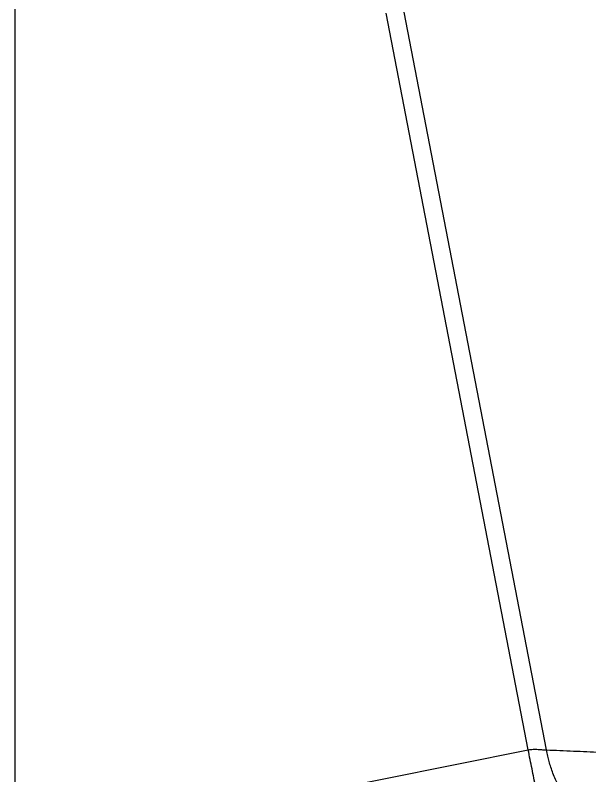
# Model space of a CAD drawing. Extents: x 832 to 912, y 781 to 934.
# Drawn here: x 835.397 to 838.951, y 830.903 to 835.606 of the extents above; entities that cross this region are included whole.
import ezdxf

# ---------------------------------------------------------------- set-up
doc = ezdxf.new("R2010")
doc.units = 0
doc.header["$MEASUREMENT"] = 0
doc.layers.add('1', color=4, linetype='Continuous')

# ---------------------------------------------------------------- blocks, each defined once
blk = doc.blocks.new('2026 SOVEREIGN HL')
at = {"layer": '1', "color": 3, "linetype": 'Continuous', "lineweight": 25}
for p, q in [((3.6678, 33.3342), (3.6678, 48.7552)), ((6.841, 33.9689), (5.9619, 38.5231)), ((6.9537, 33.9683), (6.0733, 38.5301)), ((3.6678, 33.3342), (6.841, 33.9689))]:
    blk.add_line(p, q, dxfattribs=at)
for points, knots in [([(6.9537, 33.9683), (7.0094, 33.9662), (7.1202, 33.962), (7.2856, 33.9539), (7.447, 33.9468), (7.6039, 33.9417), (7.757, 33.9404), (7.9022, 33.9443), (8.0474, 33.9551), (8.1636, 33.9713), (8.2571, 33.9903), (8.3212, 34.0061), (8.3831, 34.0243), (8.443, 34.0449), (8.5221, 34.0763), (8.6184, 34.1234), (8.7285, 34.193), (8.845, 34.286), (8.9648, 34.4102), (9.0615, 34.5461), (9.1303, 34.6652), (9.1778, 34.7593), (9.2215, 34.8588), (9.2797, 35.0118), (9.3441, 35.2295), (9.4028, 35.5193), (9.4398, 35.8253), (9.4545, 36.1389), (9.4486, 36.4517), (9.4231, 36.7447), (9.3907, 37.0106), (9.3569, 37.2446), (9.3215, 37.4631), (9.2919, 37.6308), (9.2656, 37.774), (9.2418, 37.9), (9.2153, 38.0362), (9.1923, 38.1523), (9.1748, 38.2398), (9.1625, 38.3013), (9.1505, 38.3609), (9.1358, 38.4336), (9.1236, 38.494), (9.1163, 38.5301)], [0, 0, 0, 0, 0.031741, 0.063176, 0.094204, 0.123713, 0.15262, 0.1817, 0.206989, 0.236371, 0.249351, 0.26203, 0.274416, 0.286517, 0.298346, 0.323089, 0.347177, 0.370759, 0.404028, 0.437514, 0.453981, 0.4706, 0.487426, 0.504512, 0.545255, 0.587991, 0.631774, 0.674808, 0.717569, 0.759239, 0.793612, 0.825573, 0.854445, 0.882692, 0.894113, 0.913041, 0.934263, 0.94995, 0.960692, 0.970151, 0.975203, 0.985153, 1, 1, 1, 1]), ([(6.841, 33.9689), (6.8513, 33.9703), (6.8721, 33.9733), (6.9023, 33.9721), (6.9303, 33.9696), (6.9459, 33.9687), (6.9537, 33.9683)], [0, 0, 0, 0, 0.248744, 0.499825, 0.751128, 1, 1, 1, 1]), ([(6.9218, 33.5653), (6.9168, 33.59), (6.9069, 33.6394), (6.887, 33.739), (6.8648, 33.8503), (6.8489, 33.9293), (6.841, 33.9689)], [0, 0, 0, 0, 0.2500012, 0.4999997, 0.75, 1, 1, 1, 1]), ([(7.1986, 33.5215), (7.1952, 33.5252), (7.1844, 33.5369), (7.1659, 33.5571), (7.1443, 33.5817), (7.1236, 33.6064), (7.1034, 33.6319), (7.0827, 33.6602), (7.0634, 33.6888), (7.0448, 33.719), (7.0275, 33.7502), (7.0101, 33.7859), (6.9946, 33.8226), (6.9812, 33.8602), (6.9707, 33.8953), (6.9614, 33.9312), (6.9564, 33.9553), (6.9537, 33.9683)], [0, 0, 0, 0, 0.041166, 0.12928, 0.211171, 0.280183, 0.353314, 0.427279, 0.501511, 0.561207, 0.631525, 0.697286, 0.769166, 0.830447, 0.888584, 0.940078, 1, 1, 1, 1])]:
    blk.add_open_spline(points, degree=3, knots=knots, dxfattribs=at)

msp = doc.modelspace()

# ---------------------------------------------------------------- block references
at = {"layer": '1'}
msp.add_blockref('2026 SOVEREIGN HL', (831.7292, 797.0948), dxfattribs=at)

doc.saveas('drawing.dxf')
